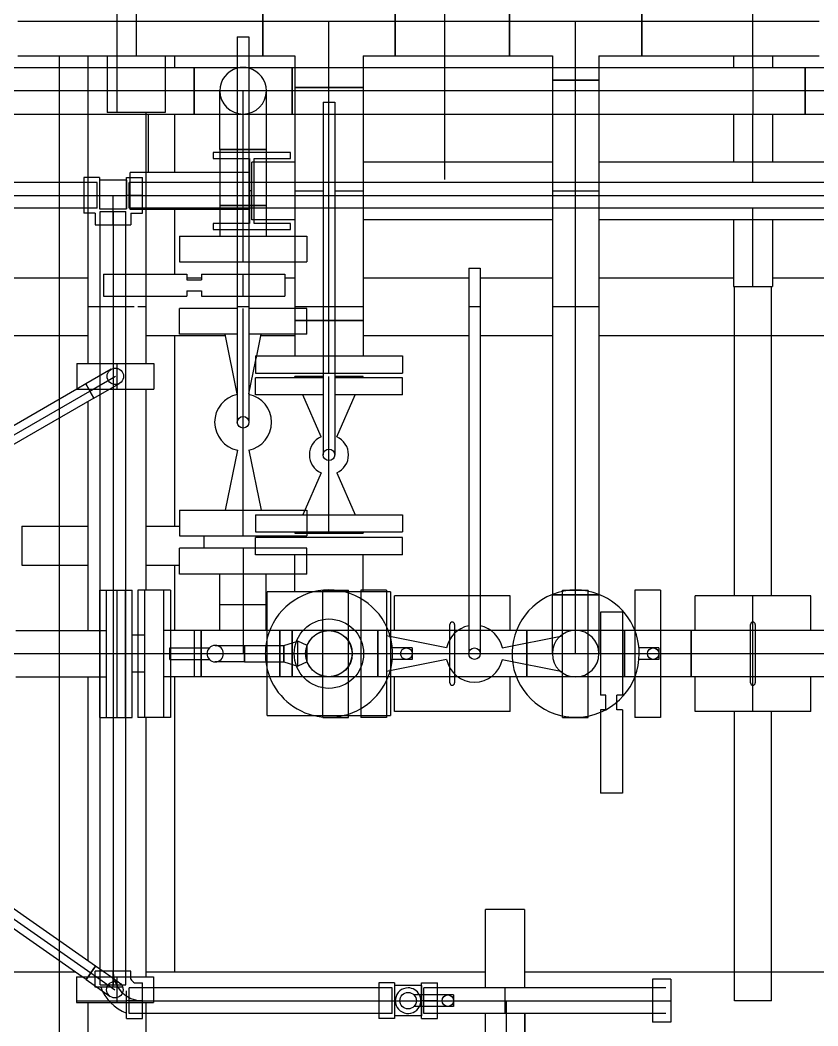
# Model space of a CAD drawing. Header units: inches. Extents: x 295136 to 296247, y 2627183 to 2627409.
# Drawn here: x 295241.552 to 295242.587, y 2627285.749 to 2627287.054 of the extents above; entities that cross this region are included whole.
import ezdxf

# ---------------------------------------------------------------- set-up
doc = ezdxf.new("R2010")
doc.units = ezdxf.units.IN
doc.header["$MEASUREMENT"] = 0
for name, color, linetype in [('EQUIPMENT LAYOUT-EMBED 1_DWG$0$Default', 7, 'Continuous'), ('EQUIPMENT LAYOUT-EMBED 1_DWG$0$DwgTemplate', 7, 'Continuous'), ('Layout', 6, 'Continuous')]:
    doc.layers.add(name, color=color, linetype=linetype)

# ---------------------------------------------------------------- blocks, each defined once
blk = doc.blocks.new('A$C55974CAD')
at = {"layer": 'EQUIPMENT LAYOUT-EMBED 1_DWG$0$Default', "color": 7, "lineweight": 25}
for p, q in [((55.4698, 6.7559), (55.4698, 6.6383)), ((55.5302, 6.7559), (55.5302, 6.6383)), ((55.4174, 6.6473), (55.5825, 6.6473)), ((55.4174, 6.6473), (55.4174, 6.6383)), ((55.5825, 6.6473), (55.5825, 6.6383)), ((55.4174, 6.6383), (55.5, 6.6383)), ((55.4174, 6.6383), (55.4174, 6.605)), ((55.5, 6.6383), (55.5825, 6.6383)), ((55.5825, 6.6383), (55.5825, 6.605)), ((55.4174, 6.614), (55.5825, 6.614)), ((55.4174, 6.605), (55.5, 6.605)), ((55.5, 6.605), (55.5825, 6.605))]:
    blk.add_line(p, q, dxfattribs=at)
at = {"layer": 'EQUIPMENT LAYOUT-EMBED 1_DWG$0$DwgTemplate', "color": 1, "lineweight": 25}
for p, q in [((55.5, 7.1134), (55.5, 6.43)), ((55.9125, 6.9764), (55.9125, 6.6625)), ((55.9875, 6.9562), (55.9875, 6.6625)), ((55.0875, 6.8211), (55.0875, 6.6795)), ((55.0475, 6.6625), (54.9024, 6.6625)), ((55.4698, 6.6625), (55.1016, 6.6625)), ((55.8269, 6.6625), (55.5302, 6.6625)), ((56.2755, 6.6625), (55.8763, 6.6625)), ((56.2016, 6.5625), (56.2016, 6.6375)), ((56.2755, 6.6375), (56.2016, 6.6375)), ((55.476, 6.589), (55.476, 6.605)), ((55.524, 6.589), (55.524, 6.605)), ((56.076, 6.608), (56.124, 6.608)), ((56.076, 6.453), (56.076, 6.608)), ((56.124, 6.453), (56.124, 6.608)), ((55.0475, 6.5875), (54.8149, 6.5875)), ((55.4174, 6.5875), (55.0808, 6.5875)), ((55.0875, 6.5875), (55.0875, 6.1471)), ((55.843, 6.5875), (55.5825, 6.5875)), ((56.2016, 6.5875), (55.8763, 6.5875)), ((55.9125, 6.5875), (55.9125, 6.4843)), ((56.2755, 6.5625), (56.2016, 6.5625)), ((55.0875, 6.55), (55.4698, 6.55)), ((55.5302, 6.55), (55.6146, 6.55)), ((55.6654, 6.55), (55.9125, 6.55)), ((55.992, 6.55), (56.076, 6.55)), ((56.124, 6.55), (56.1998, 6.55)), ((56.2602, 6.55), (56.2755, 6.55)), ((55.9875, 6.5343), (55.9875, 6.5153)), ((56.058, 6.5), (56.05, 6.5)), ((56.05, 6.5), (56.05, 6.4)), ((56.058, 6.453), (56.058, 6.5)), ((56.142, 6.5), (56.142, 6.453)), ((56.15, 6.5), (56.142, 6.5)), ((56.15, 6.4), (56.15, 6.5)), ((56.142, 6.453), (56.058, 6.453)), ((56.058, 6.4), (56.058, 6.447)), ((56.058, 6.447), (56.142, 6.447)), ((56.0625, 6.45), (56.1375, 6.45)), ((56.0625, 6.3944), (56.0625, 6.45)), ((56.1375, 6.3944), (56.1375, 6.45)), ((56.142, 6.447), (56.142, 6.4)), ((55.9125, 6.4383), (55.9125, 6.3944)), ((55.5, 6.43), (55.5, 6.27)), ((55.9875, 6.4073), (55.9875, 6.3944)), ((56.05, 6.4), (56.058, 6.4)), ((56.142, 6.4), (56.15, 6.4)), ((55.9125, 6.3055), (55.9125, 6.1687)), ((55.9875, 6.3055), (55.9875, 6.1687)), ((56.0625, 6.0601), (56.0625, 6.3055)), ((56.1375, 6.0601), (56.1375, 6.3055)), ((55.5, 6.27), (55.5, 6.257)), ((55.5, 6.257), (55.5, 6.242)), ((55.5, 6.242), (55.5, 6.155)), ((56.1375, 6.2), (56.115, 6.2)), ((56.2755, 6.2), (56.1375, 6.2)), ((56.3644, 6.2), (56.2755, 6.2)), ((55.9125, 6.1537), (55.9125, 6.0601)), ((55.9875, 6.1537), (55.9875, 6.0601)), ((55.0333, 6.096), (54.915, 6.096)), ((55.0875, 6.0963), (55.0875, 5.6428)), ((55.9125, 5.9998), (55.9125, 5.6444)), ((55.9875, 5.9998), (55.9875, 5.8254)), ((56.0625, 5.6444), (56.0625, 5.9998)), ((56.1375, 5.6444), (56.1375, 5.9998)), ((55.05, 5.824), (55.425, 5.824)), ((55.05, 5.776), (55.05, 5.824)), ((55.575, 5.824), (55.976, 5.824)), ((55.05, 5.776), (55.425, 5.776)), ((55.575, 5.776), (55.976, 5.776)), ((55.9875, 5.7746), (55.9875, 5.6444))]:
    blk.add_line(p, q, dxfattribs=at)
at = {"layer": 'EQUIPMENT LAYOUT-EMBED 1_DWG$0$DwgTemplate', "color": 7, "lineweight": 25}
for p, q in [((56.0776, 6.6681), (56.0776, 6.9042)), ((56.0943, 6.8945), (56.0943, 6.6681)), ((56.111, 6.6681), (56.111, 6.8849)), ((56.1998, 6.8373), (56.1998, 6.6625)), ((55.0808, 6.67), (55.1787, 6.8097)), ((55.0948, 6.6527), (55.1961, 6.7974)), ((56.23, 6.6625), (56.23, 6.7996)), ((56.2602, 6.7996), (56.2602, 6.6625)), ((55.1742, 6.7847), (55.086, 6.6588)), ((55.8431, 6.677), (55.7817, 6.7833)), ((55.8314, 6.6547), (55.7633, 6.7727)), ((55.784, 6.7581), (55.8406, 6.66)), ((56.2755, 6.7535), (56.2755, 6.4358)), ((56.32, 6.4358), (56.32, 6.7535)), ((55.0773, 6.6649), (55.0808, 6.67)), ((55.8499, 6.6653), (55.843, 6.6614)), ((55.843, 6.6614), (55.8499, 6.6653)), ((55.8499, 6.6653), (55.8431, 6.677)), ((55.8689, 6.6323), (55.8499, 6.6653)), ((56.1173, 6.6681), (56.0713, 6.6681)), ((56.0713, 6.6625), (56.0713, 6.6681)), ((56.0776, 6.6506), (56.0776, 6.6681)), ((56.0943, 6.6681), (56.0943, 6.6474)), ((56.0943, 6.6681), (56.0943, 6.6506)), ((56.111, 6.6506), (56.111, 6.6681)), ((56.1173, 6.6625), (56.1173, 6.6681)), ((55.0773, 6.6649), (55.0554, 6.6337)), ((55.0675, 6.6171), (55.0675, 6.653)), ((55.0675, 6.653), (55.0881, 6.653)), ((55.0808, 6.6624), (55.0773, 6.6649)), ((55.0773, 6.6649), (55.0808, 6.6624)), ((55.086, 6.6588), (55.0808, 6.6624)), ((55.0808, 6.6624), (55.086, 6.6588)), ((55.086, 6.6588), (55.0808, 6.6514)), ((55.0808, 6.6328), (55.0948, 6.6527)), ((55.086, 6.6588), (55.086, 6.6588)), ((55.086, 6.6588), (55.086, 6.6588)), ((55.0948, 6.6527), (55.086, 6.6588)), ((55.086, 6.6588), (55.0948, 6.6527)), ((55.0881, 6.607), (55.0881, 6.653)), ((55.8406, 6.66), (55.8314, 6.6547)), ((55.8314, 6.6547), (55.8406, 6.66)), ((55.8314, 6.6547), (55.843, 6.6345)), ((55.843, 6.6614), (55.8406, 6.66)), ((55.8406, 6.66), (55.843, 6.6614)), ((55.8406, 6.66), (55.8406, 6.66)), ((55.8406, 6.66), (55.8406, 6.66)), ((55.8406, 6.66), (55.843, 6.6558)), ((55.843, 6.6558), (55.8597, 6.627)), ((56.0562, 6.653), (56.0562, 6.63)), ((56.0713, 6.653), (56.0562, 6.653)), ((56.0713, 6.653), (56.0713, 6.6625)), ((56.1173, 6.6474), (56.1173, 6.6625)), ((56.1998, 6.6625), (56.1998, 6.5875)), ((56.23, 6.5625), (56.23, 6.6625)), ((56.2602, 6.6625), (56.2602, 6.5625)), ((55.0808, 6.6514), (55.0642, 6.6276)), ((55.0706, 6.6467), (55.0706, 6.6133)), ((55.0706, 6.6467), (56.0736, 6.6467)), ((55.4174, 6.6473), (55.4698, 6.6473)), ((55.4174, 6.6473), (55.4174, 6.6383)), ((55.4698, 6.6473), (55.5302, 6.6473)), ((55.5302, 6.6473), (55.5825, 6.6473)), ((55.5825, 6.6473), (55.5825, 6.6383)), ((55.9635, 6.6423), (55.9635, 6.5875)), ((55.992, 6.6423), (55.9635, 6.6423)), ((55.992, 6.6423), (55.992, 6.5875)), ((56.0736, 6.6467), (56.0736, 6.6133)), ((56.0768, 6.6474), (56.0768, 6.63)), ((56.1173, 6.6474), (56.0768, 6.6474)), ((56.0776, 6.6506), (56.111, 6.6506)), ((56.0943, 6.6474), (56.0943, 6.6125)), ((56.1141, 6.6125), (56.1141, 6.6474)), ((55.0675, 6.63), (55.0881, 6.63)), ((55.0675, 6.63), (55.0675, 6.63)), ((56.0736, 6.63), (55.0706, 6.63)), ((55.0729, 6.6215), (55.0808, 6.6328)), ((55.843, 6.6345), (55.8504, 6.6217)), ((56.0562, 6.63), (56.0768, 6.63)), ((56.0562, 6.63), (56.0562, 6.607)), ((56.0768, 6.63), (56.0943, 6.63)), ((56.0768, 6.63), (56.0768, 6.6125)), ((55.0706, 6.6133), (56.0736, 6.6133)), ((55.4174, 6.614), (55.5825, 6.614)), ((55.027, 6.6125), (55.0629, 6.6125)), ((55.027, 6.6125), (55.027, 6.5919)), ((55.0333, 6.6093), (55.05, 6.6093)), ((55.0333, 6.5875), (55.0333, 6.6093)), ((55.05, 6.6125), (55.05, 6.6125)), ((55.05, 6.5919), (55.05, 6.6125)), ((55.05, 6.6093), (55.05, 6.5776)), ((55.05, 6.6093), (55.0667, 6.6093)), ((55.0667, 6.5776), (55.0667, 6.6093)), ((55.073, 6.6022), (55.073, 6.5919)), ((55.0778, 6.607), (55.0881, 6.607)), ((56.0713, 6.607), (56.0562, 6.607)), ((56.0713, 6.607), (56.0713, 6.5919)), ((56.0768, 6.6125), (56.1173, 6.6125)), ((56.1141, 6.6125), (56.0768, 6.6125)), ((56.0776, 6.6093), (56.111, 6.6093)), ((56.0776, 5.1625), (56.0776, 6.6093)), ((56.0943, 6.5919), (56.0943, 6.6125)), ((56.0943, 6.6125), (56.0943, 6.6125)), ((56.0943, 6.6125), (56.0943, 6.6125)), ((56.0943, 6.6093), (56.0943, 5.1625)), ((56.111, 5.1625), (56.111, 6.6093)), ((56.1173, 6.6125), (56.1173, 6.5919)), ((55.027, 6.5919), (55.073, 6.5919)), ((55.0333, 6.2854), (55.0333, 6.5875)), ((55.5, 6.598), (55.4174, 6.598)), ((55.4174, 6.589), (55.4174, 6.598)), ((55.5, 6.589), (55.4174, 6.589)), ((55.4174, 6.5556), (55.4174, 6.589)), ((55.5825, 6.598), (55.5, 6.598)), ((55.5825, 6.589), (55.5, 6.589)), ((55.5825, 6.589), (55.5825, 6.598)), ((55.5825, 6.5556), (55.5825, 6.589)), ((55.9635, 6.5875), (55.9635, 6.5343)), ((55.992, 6.5875), (55.992, 6.5343)), ((56.0713, 6.5919), (56.1173, 6.5919)), ((56.1998, 6.5875), (56.1998, 6.5248)), ((55.05, 6.5776), (55.05, 6.2854)), ((55.0667, 6.2854), (55.0667, 6.5776)), ((55.5, 6.5646), (55.4174, 6.5646)), ((55.4698, 6.5556), (55.4698, 6.5646)), ((55.5825, 6.5646), (55.5, 6.5646)), ((55.5302, 6.5556), (55.5302, 6.5646)), ((56.23, 6.5248), (56.23, 6.5625)), ((56.2602, 6.5625), (56.2602, 6.5248)), ((55.4925, 6.5556), (55.4174, 6.5556)), ((55.4698, 6.5158), (55.4698, 6.5556)), ((55.4925, 6.5565), (55.5075, 6.5565)), ((55.4925, 6.5565), (55.4925, 6.5051)), ((55.5, 6.5556), (55.4925, 6.5556)), ((55.5075, 6.5556), (55.5, 6.5556)), ((55.5075, 6.5565), (55.5075, 6.5051)), ((55.5825, 6.5556), (55.5075, 6.5556)), ((55.5302, 6.5158), (55.5302, 6.5556)), ((55.6033, 6.4613), (55.6033, 6.5439)), ((55.6033, 6.5439), (55.6366, 6.5439)), ((55.6366, 6.4613), (55.6366, 6.5439)), ((55.6526, 6.5439), (55.6526, 6.4613)), ((55.686, 6.5439), (55.6526, 6.5439)), ((55.686, 6.5439), (55.686, 6.4613)), ((55.9142, 6.4688), (55.9142, 6.5439)), ((55.9142, 6.5439), (55.9475, 6.5439)), ((55.9475, 6.4688), (55.9475, 6.5439)), ((56.008, 6.5439), (56.008, 6.4688)), ((56.0413, 6.5439), (56.008, 6.5439)), ((56.0413, 6.5439), (56.0413, 6.4688)), ((55.5, 6.5248), (55.4698, 6.5248)), ((55.5302, 6.5248), (55.4698, 6.5248)), ((55.5302, 6.5248), (55.5, 6.5248)), ((55.9707, 6.5343), (55.9635, 6.5343)), ((55.9707, 6.5343), (55.9707, 6.5153)), ((55.9849, 6.5343), (55.9849, 6.5153)), ((55.992, 6.5343), (55.9849, 6.5343)), ((56.2602, 6.5248), (56.1998, 6.5248)), ((56.1998, 6.5248), (56.23, 6.5248)), ((56.1998, 6.5248), (56.1998, 6.4915)), ((56.23, 6.5248), (56.23, 6.5248)), ((56.23, 6.5248), (56.23, 6.5248)), ((56.23, 6.4915), (56.23, 6.5248)), ((56.23, 6.5248), (56.2602, 6.5248)), ((56.2602, 6.5248), (56.2602, 6.4688)), ((55.4925, 6.5158), (55.4698, 6.5158)), ((55.4698, 6.5158), (55.4925, 6.5158)), ((55.4698, 6.43), (55.4698, 6.5158)), ((55.5, 6.5158), (55.4925, 6.5158)), ((55.4925, 6.5158), (55.5075, 6.5158)), ((55.5075, 6.5158), (55.5, 6.5158)), ((55.5302, 6.5158), (55.5075, 6.5158)), ((55.5075, 6.5158), (55.5302, 6.5158)), ((55.5302, 6.43), (55.5302, 6.5158)), ((55.9635, 6.5153), (55.9635, 6.4688)), ((55.9707, 6.5153), (55.9635, 6.5153)), ((55.992, 6.5153), (55.9849, 6.5153)), ((55.992, 6.5153), (55.992, 6.4688)), ((55.4893, 6.4594), (55.4893, 6.4975)), ((55.5107, 6.4975), (55.5107, 6.4594)), ((55.5302, 6.4915), (55.5635, 6.4915)), ((55.5635, 6.4312), (55.5635, 6.4915)), ((55.5635, 6.4613), (55.5635, 6.4915)), ((55.5635, 6.4915), (55.6033, 6.4915)), ((55.764, 6.4687), (55.686, 6.4847)), ((55.8368, 6.4688), (55.9142, 6.4847)), ((56.05, 6.4915), (56.0413, 6.4915)), ((56.058, 6.4915), (56.05, 6.4915)), ((56.076, 6.4915), (56.058, 6.4915)), ((56.0811, 6.4915), (56.076, 6.4915)), ((56.0811, 6.4915), (56.0811, 6.4613)), ((56.0811, 6.4312), (56.0811, 6.4915)), ((56.124, 6.4915), (56.0811, 6.4915)), ((56.142, 6.4915), (56.124, 6.4915)), ((56.15, 6.4915), (56.142, 6.4915)), ((56.1538, 6.4915), (56.15, 6.4915)), ((56.1538, 6.4915), (56.1538, 6.4688)), ((56.1538, 6.4915), (56.23, 6.4915)), ((56.1538, 6.4688), (56.1538, 6.4915)), ((56.1998, 6.4915), (56.1998, 6.4312)), ((56.23, 6.4312), (56.23, 6.4915)), ((55.4893, 6.4594), (55.5107, 6.4594)), ((55.5107, 6.4594), (55.4893, 6.4594)), ((55.4893, 6.4594), (55.4893, 6.43)), ((55.5302, 6.4613), (55.5, 6.4613)), ((55.5107, 6.4594), (55.5107, 6.43)), ((55.5635, 6.4613), (55.5302, 6.4613)), ((55.5635, 6.4613), (55.5635, 6.4613)), ((55.6366, 6.4613), (55.5635, 6.4613)), ((55.5635, 6.4312), (55.5635, 6.4613)), ((55.6033, 6.3944), (55.6033, 6.4613)), ((55.6366, 6.4452), (55.6366, 6.4613)), ((55.6526, 6.4613), (55.9475, 6.4613)), ((55.6526, 6.4613), (55.6526, 6.3788)), ((55.686, 6.4613), (55.686, 6.3815)), ((56.05, 6.4688), (55.8001, 6.4688)), ((55.9635, 6.4688), (55.9635, 6.4538)), ((55.9635, 6.4613), (55.992, 6.4613)), ((55.992, 6.4688), (55.992, 6.4538)), ((56.008, 6.4688), (56.008, 6.4613)), ((56.008, 6.4613), (56.0811, 6.4613)), ((56.008, 6.4613), (56.008, 6.4538)), ((56.0413, 6.4688), (56.0413, 6.4613)), ((56.0413, 6.4613), (56.0413, 6.4538)), ((56.058, 6.4688), (56.05, 6.4688)), ((56.076, 6.4688), (56.058, 6.4688)), ((56.124, 6.4688), (56.076, 6.4688)), ((56.0811, 6.4613), (56.0811, 6.4312)), ((56.0811, 6.4613), (56.1538, 6.4613)), ((56.142, 6.4688), (56.124, 6.4688)), ((56.15, 6.4688), (56.142, 6.4688)), ((56.2755, 6.4688), (56.15, 6.4688)), ((56.1538, 6.4688), (56.1538, 6.4538)), ((56.1538, 6.4538), (56.1538, 6.4688)), ((56.1538, 6.4613), (56.1538, 6.4613)), ((56.1538, 6.4613), (56.1538, 6.4613)), ((56.1538, 6.4613), (56.23, 6.4613)), ((56.2602, 6.4688), (56.2602, 6.4538)), ((56.3001, 6.4688), (56.2755, 6.4688)), ((56.3001, 6.4688), (56.3001, 6.4613)), ((56.3001, 6.4613), (56.3001, 6.4538)), ((55.6366, 6.3788), (55.6366, 6.4452)), ((55.658, 6.4452), (55.658, 6.35)), ((55.6802, 6.4452), (55.658, 6.4452)), ((55.6802, 6.4452), (55.6802, 6.35)), ((55.764, 6.4539), (55.686, 6.438)), ((56.05, 6.4538), (55.8001, 6.4538)), ((55.8356, 6.3575), (55.8356, 6.4452)), ((55.8356, 6.4452), (55.8579, 6.4452)), ((55.8368, 6.4538), (55.8788, 6.4452)), ((55.8579, 6.3575), (55.8579, 6.4452)), ((55.8638, 6.4452), (55.8638, 6.3575)), ((55.8861, 6.4452), (55.8638, 6.4452)), ((55.8788, 6.4452), (55.8861, 6.4437)), ((55.8861, 6.4452), (55.8861, 6.3575)), ((55.8861, 6.4437), (55.9142, 6.438)), ((55.9142, 6.3944), (55.9142, 6.4538)), ((55.9475, 6.3944), (55.9475, 6.4538)), ((55.9635, 6.4538), (55.9635, 6.4073)), ((55.992, 6.4538), (55.992, 6.4073)), ((56.008, 6.4538), (56.008, 6.3944)), ((56.0413, 6.4538), (56.0413, 6.3944)), ((56.058, 6.4538), (56.05, 6.4538)), ((56.076, 6.4538), (56.058, 6.4538)), ((56.124, 6.4538), (56.076, 6.4538)), ((56.142, 6.4538), (56.124, 6.4538)), ((56.15, 6.4538), (56.142, 6.4538)), ((56.2755, 6.4538), (56.15, 6.4538)), ((56.1538, 6.4538), (56.1538, 6.4312)), ((56.1538, 6.4312), (56.1538, 6.4538)), ((56.2602, 6.4538), (56.2602, 6.3978)), ((56.3001, 6.4538), (56.2755, 6.4538)), ((55.5302, 6.4312), (55.5635, 6.4312)), ((55.5635, 6.4312), (55.6033, 6.4312)), ((56.05, 6.4312), (56.0413, 6.4312)), ((56.058, 6.4312), (56.05, 6.4312)), ((56.0625, 6.4312), (56.058, 6.4312)), ((56.0811, 6.4312), (56.0625, 6.4312)), ((56.1375, 6.4312), (56.0811, 6.4312)), ((56.142, 6.4312), (56.1375, 6.4312)), ((56.15, 6.4312), (56.142, 6.4312)), ((56.1538, 6.4312), (56.15, 6.4312)), ((56.23, 6.4312), (56.1538, 6.4312)), ((56.1998, 6.4312), (56.1998, 6.3978)), ((56.23, 6.3978), (56.23, 6.4312)), ((56.2755, 6.4358), (56.3644, 6.4358)), ((56.2755, 6.4358), (56.2755, 6.3944)), ((56.3644, 6.4358), (56.2755, 6.4358)), ((56.32, 6.4358), (56.32, 6.4358)), ((56.32, 6.4358), (56.32, 6.4358)), ((56.32, 6.2641), (56.32, 6.4358)), ((55.4698, 6.4135), (55.4698, 6.43)), ((55.4893, 6.43), (55.4893, 6.4086)), ((55.5107, 6.43), (55.5107, 6.4086)), ((55.5302, 6.4135), (55.5302, 6.43)), ((55.4698, 6.4135), (55.5302, 6.4135)), ((55.5, 6.4135), (55.4698, 6.4135)), ((55.4698, 6.2865), (55.4698, 6.4135)), ((55.4698, 6.4135), (55.4698, 6.4135)), ((55.4893, 6.4086), (55.484, 6.3903)), ((55.5107, 6.4086), (55.4893, 6.4086)), ((55.4893, 6.4086), (55.5, 6.4086)), ((55.5302, 6.4135), (55.5, 6.4135)), ((55.5, 6.4086), (55.5107, 6.4086)), ((55.5107, 6.4086), (55.516, 6.3903)), ((55.5302, 6.2865), (55.5302, 6.4135)), ((55.5302, 6.4135), (55.5302, 6.4135)), ((55.992, 6.4073), (55.9635, 6.4073)), ((55.4698, 6.3978), (55.5, 6.3978)), ((55.5302, 6.3978), (55.4698, 6.3978)), ((55.5, 6.3978), (55.5302, 6.3978)), ((55.6033, 6.3788), (55.6033, 6.3944)), ((55.6564, 6.3944), (55.6564, 6.3055)), ((55.658, 6.3938), (55.6564, 6.3944)), ((55.8579, 6.3938), (55.8594, 6.3944)), ((55.8594, 6.3575), (55.8594, 6.3944)), ((55.9322, 6.3944), (55.8861, 6.3944)), ((55.9142, 6.3788), (55.9142, 6.3944)), ((55.9322, 6.3944), (55.9322, 6.3575)), ((55.9322, 6.3575), (55.9322, 6.3944)), ((56.2341, 6.3944), (55.9322, 6.3944)), ((55.9475, 6.3788), (55.9475, 6.3944)), ((56.008, 6.3944), (56.008, 6.3788)), ((56.0413, 6.3944), (56.0413, 6.3788)), ((56.2602, 6.3978), (56.1998, 6.3978)), ((56.1998, 6.3978), (56.1998, 6.3944)), ((56.1998, 6.3978), (56.23, 6.3978)), ((56.1998, 6.3944), (56.1998, 6.3055)), ((56.23, 6.3944), (56.23, 6.3978)), ((56.23, 6.3978), (56.23, 6.3978)), ((56.23, 6.3978), (56.2602, 6.3978)), ((56.23, 6.3055), (56.23, 6.3944)), ((56.2341, 6.3055), (56.2341, 6.3944)), ((56.2342, 6.3944), (56.2342, 6.3055)), ((56.2755, 6.3944), (56.2342, 6.3944)), ((56.2602, 6.3978), (56.2602, 6.3944)), ((56.2602, 6.3944), (56.2602, 6.3055)), ((55.484, 6.3903), (55.5, 6.3903)), ((55.4893, 6.3782), (55.484, 6.3903)), ((55.4893, 6.3782), (55.5, 6.3782)), ((55.5, 6.3903), (55.516, 6.3903)), ((55.5, 6.3782), (55.5107, 6.3782)), ((55.5107, 6.3782), (55.516, 6.3903)), ((55.6033, 6.3788), (55.6366, 6.3788)), ((55.6564, 6.3788), (55.6526, 6.3788)), ((55.686, 6.3788), (55.6564, 6.3788)), ((55.7347, 6.3602), (55.6802, 6.384)), ((55.686, 6.3815), (55.686, 6.3788)), ((55.7812, 6.3602), (55.8356, 6.384)), ((55.9142, 6.3788), (55.9475, 6.3788)), ((56.0413, 6.3788), (56.008, 6.3788)), ((55.4174, 6.358), (55.4178, 6.358)), ((55.4174, 6.358), (55.4174, 6.3247)), ((55.4178, 6.358), (55.5, 6.358)), ((55.5, 6.358), (55.5825, 6.358)), ((55.5825, 6.358), (55.5825, 6.3247)), ((56.2151, 6.3575), (55.7579, 6.3575)), ((55.8638, 6.3575), (55.8638, 6.35)), ((55.8861, 6.3575), (55.8861, 6.35)), ((55.9322, 6.3575), (55.9322, 6.35)), ((55.9322, 6.3425), (55.9322, 6.3575)), ((56.2151, 6.3575), (56.2151, 6.35)), ((55.6564, 6.35), (55.8594, 6.35)), ((55.658, 6.35), (55.658, 6.2547)), ((55.6802, 6.35), (55.6802, 6.2547)), ((55.7347, 6.3398), (55.6802, 6.3159)), ((56.2151, 6.3425), (55.7579, 6.3425)), ((55.7812, 6.3398), (55.8356, 6.3159)), ((55.8356, 6.2547), (55.8356, 6.3425)), ((55.8579, 6.2547), (55.8579, 6.3425)), ((55.8594, 6.3055), (55.8594, 6.3425)), ((55.8638, 6.35), (55.9322, 6.35)), ((55.8638, 6.35), (55.8638, 6.3425)), ((55.8638, 6.3425), (55.8638, 6.2547)), ((55.8861, 6.35), (55.8861, 6.3425)), ((55.8861, 6.3425), (55.8861, 6.2547)), ((55.9322, 6.35), (55.9322, 6.3425)), ((55.9322, 6.35), (56.2151, 6.35)), ((55.9322, 6.3425), (55.9322, 6.3055)), ((55.9322, 6.3055), (55.9322, 6.3425)), ((56.2151, 6.35), (56.2151, 6.3425)), ((56.2151, 6.35), (56.2341, 6.35)), ((56.2341, 6.35), (56.2342, 6.35)), ((56.2342, 6.35), (56.32, 6.35)), ((55.4174, 6.3247), (55.42, 6.3247)), ((55.42, 6.3247), (55.5, 6.3247)), ((55.5, 6.3247), (55.5825, 6.3247)), ((55.42, 6.3087), (55.4174, 6.3087)), ((55.4174, 6.2753), (55.4174, 6.3087)), ((55.5, 6.3087), (55.42, 6.3087)), ((55.5825, 6.3087), (55.5, 6.3087)), ((55.5825, 6.3055), (55.5825, 6.3087)), ((55.5825, 6.2753), (55.5825, 6.3055)), ((55.658, 6.3062), (55.6564, 6.3055)), ((55.8579, 6.3062), (55.8594, 6.3055)), ((55.9322, 6.3055), (55.8861, 6.3055)), ((56.2341, 6.3055), (55.9322, 6.3055)), ((56.1998, 6.3055), (56.1998, 6.0601)), ((56.23, 6.0601), (56.23, 6.3055)), ((56.2755, 6.3055), (56.2342, 6.3055)), ((56.2602, 6.3055), (56.2602, 6.0601)), ((56.2755, 6.3055), (56.2755, 6.2641)), ((55.05, 6.2854), (55.027, 6.2854)), ((55.027, 6.2648), (55.027, 6.2854)), ((55.0333, 6.268), (55.0333, 6.2854)), ((55.05, 6.2854), (55.05, 6.268)), ((55.073, 6.2854), (55.05, 6.2854)), ((55.05, 6.2854), (55.05, 6.268)), ((55.0667, 6.268), (55.0667, 6.2854)), ((55.073, 6.2648), (55.073, 6.2854)), ((55.42, 6.2753), (55.4174, 6.2753)), ((55.5, 6.2753), (55.42, 6.2753)), ((55.4698, 6.2865), (55.5302, 6.2865)), ((55.4698, 6.27), (55.4698, 6.2865)), ((55.5, 6.2865), (55.4698, 6.2865)), ((55.4926, 6.1973), (55.4767, 6.2753)), ((55.5302, 6.2865), (55.5, 6.2865)), ((55.58, 6.2753), (55.5, 6.2753)), ((55.5074, 6.1973), (55.5233, 6.2753)), ((55.5302, 6.27), (55.5302, 6.2865)), ((55.5825, 6.2753), (55.58, 6.2753)), ((55.05, 6.2648), (55.027, 6.2648)), ((55.0302, 6.2299), (55.0302, 6.2648)), ((55.0333, 6.268), (55.05, 6.268)), ((55.05, 6.268), (55.05, 6.2648)), ((55.05, 6.268), (55.0667, 6.268)), ((55.05, 6.2648), (55.05, 6.258)), ((55.073, 6.2648), (55.05, 6.2648)), ((55.0698, 6.2299), (55.0698, 6.2648)), ((55.4698, 6.193), (55.4698, 6.27)), ((55.4925, 6.242), (55.4925, 6.2678)), ((55.5075, 6.242), (55.5075, 6.2678)), ((55.5302, 6.193), (55.5302, 6.27)), ((56.2755, 6.2641), (56.3644, 6.2641)), ((56.3644, 6.2641), (56.2755, 6.2641)), ((56.2755, 6.2641), (56.2755, 6.1158)), ((56.32, 6.2641), (56.32, 6.2641)), ((56.32, 6.1158), (56.32, 6.2641)), ((55.05, 6.258), (55.05, 6.2299)), ((55.6802, 6.2547), (55.658, 6.2547)), ((55.8356, 6.2547), (55.8579, 6.2547)), ((55.8861, 6.2547), (55.8638, 6.2547)), ((55.0425, 6.1883), (55.0425, 6.2398)), ((55.0575, 6.1883), (55.0575, 6.2398)), ((55.5, 6.242), (55.4925, 6.242)), ((55.5075, 6.242), (55.5, 6.242)), ((55.027, 6.2299), (55.0425, 6.2299)), ((55.027, 6.2299), (55.027, 6.2092)), ((55.0425, 6.2299), (55.0302, 6.2299)), ((55.0333, 6.2267), (55.05, 6.2267)), ((55.0333, 6.2092), (55.0333, 6.2267)), ((55.05, 6.2299), (55.0425, 6.2299)), ((55.0425, 6.2299), (55.05, 6.2299)), ((55.05, 6.2299), (55.05, 6.2299)), ((55.05, 6.2092), (55.05, 6.2299)), ((55.0575, 6.2299), (55.05, 6.2299)), ((55.05, 6.2299), (55.0575, 6.2299)), ((55.05, 6.2267), (55.05, 6.1883)), ((55.05, 6.2267), (55.0667, 6.2267)), ((55.0698, 6.2299), (55.0575, 6.2299)), ((55.0575, 6.2299), (55.073, 6.2299)), ((55.0667, 6.2092), (55.0667, 6.2267)), ((55.073, 6.2299), (55.073, 6.2092)), ((55.027, 6.2092), (55.0425, 6.2092)), ((55.0333, 5.9305), (55.0333, 6.2092)), ((55.0425, 6.2092), (55.05, 6.2092)), ((55.05, 6.2092), (55.0575, 6.2092)), ((55.0575, 6.2092), (55.073, 6.2092)), ((55.0667, 5.9305), (55.0667, 6.2092)), ((55.05, 6.1883), (55.0425, 6.1883)), ((55.0575, 6.1883), (55.05, 6.1883)), ((55.05, 6.1883), (55.05, 5.9305)), ((55.4698, 6.187), (55.4698, 6.193)), ((55.4698, 6.1068), (55.4698, 6.187)), ((55.5302, 6.187), (55.5302, 6.193)), ((55.5302, 6.1068), (55.5302, 6.187)), ((55.575, 6.1687), (55.5, 6.1687)), ((56, 6.1687), (55.575, 6.1687)), ((56, 6.1687), (56, 6.1612)), ((56, 6.1612), (56, 6.1537)), ((55.5, 6.155), (55.5, 6.1125)), ((55.575, 6.1537), (55.5, 6.1537)), ((56, 6.1537), (55.575, 6.1537)), ((55.4926, 6.1251), (55.4767, 6.0471)), ((55.5074, 6.1251), (55.5233, 6.0471)), ((55.4698, 6.0935), (55.4698, 6.1068)), ((55.5, 6.1125), (55.5, 6.0935)), ((55.5302, 6.0935), (55.5302, 6.1068)), ((56.3644, 6.1158), (56.2755, 6.1158)), ((56.2755, 6.1158), (56.3644, 6.1158)), ((56.2755, 6.1158), (56.2755, 6.0601)), ((56.32, 6.1158), (56.32, 6.1158)), ((56.32, 6.1158), (56.32, 6.1158)), ((56.32, 5.9441), (56.32, 6.1158)), ((55.4698, 6.0935), (55.5302, 6.0935)), ((55.5, 6.0935), (55.4698, 6.0935)), ((55.4698, 5.9665), (55.4698, 6.0935)), ((55.5, 6.0935), (55.5, 5.9665)), ((55.5, 6.0935), (55.5, 6.0935)), ((55.5302, 6.0935), (55.5, 6.0935)), ((55.5302, 5.9665), (55.5302, 6.0935)), ((55.5, 6.0601), (55.5762, 6.0601)), ((55.5762, 6.0601), (55.5762, 5.9998)), ((55.5762, 5.9998), (55.5762, 6.0601)), ((56.2438, 6.0601), (55.5762, 6.0601)), ((56.1998, 6.0601), (56.1998, 5.9998)), ((56.23, 5.9998), (56.23, 6.0601)), ((56.2438, 5.9998), (56.2438, 6.0601)), ((56.2438, 6.0601), (56.2438, 5.9998)), ((56.2755, 6.0601), (56.2438, 6.0601)), ((56.2602, 6.0601), (56.2602, 5.9998)), ((55.4174, 6.0471), (55.4192, 6.0471)), ((55.4174, 6.0471), (55.4174, 6.0138)), ((55.4192, 6.0471), (55.5, 6.0471)), ((55.5, 6.0471), (55.5825, 6.0471)), ((55.5825, 6.0471), (55.5825, 6.0138)), ((55.5, 6.03), (55.5762, 6.03)), ((55.5762, 6.03), (55.5762, 6.03)), ((55.5762, 6.03), (55.5762, 6.03)), ((55.5762, 6.03), (56.2438, 6.03)), ((56.2438, 6.03), (56.2438, 6.03)), ((56.2438, 6.03), (56.32, 6.03)), ((55.4174, 6.0138), (55.4191, 6.0138)), ((55.4191, 6.0138), (55.5, 6.0138)), ((55.5, 6.0138), (55.5825, 6.0138)), ((55.424, 5.9978), (55.319, 5.9978)), ((55.319, 5.9693), (55.319, 5.9978)), ((55.427, 5.9978), (55.424, 5.9978)), ((55.427, 5.9915), (55.427, 5.9978)), ((55.427, 5.9907), (55.427, 5.9915)), ((55.427, 5.9907), (55.4274, 5.9907)), ((55.4274, 5.9907), (55.446, 5.9907)), ((55.554, 5.9978), (55.446, 5.9978)), ((55.446, 5.9907), (55.446, 5.9978)), ((55.5762, 5.9998), (55.5, 5.9998)), ((55.554, 5.9693), (55.554, 5.9978)), ((56.2438, 5.9998), (55.5762, 5.9998)), ((56.1998, 5.9998), (56.1998, 5.7323)), ((56.23, 5.7323), (56.23, 5.9998)), ((56.2755, 5.9998), (56.2438, 5.9998)), ((56.2602, 5.9998), (56.2602, 5.7323)), ((56.2755, 5.9998), (56.2755, 5.9441)), ((55.427, 5.9764), (55.4372, 5.9764)), ((55.427, 5.9693), (55.427, 5.9764)), ((55.4372, 5.9764), (55.446, 5.9764)), ((55.446, 5.9693), (55.446, 5.9764)), ((55.427, 5.9693), (55.319, 5.9693)), ((55.554, 5.9693), (55.446, 5.9693)), ((55.4698, 5.9665), (55.5302, 5.9665)), ((55.4698, 5.9531), (55.4698, 5.9665)), ((55.5, 5.9665), (55.4698, 5.9665)), ((55.5, 5.9665), (55.5, 5.922)), ((55.5, 5.9665), (55.5, 5.9665)), ((55.5, 5.9665), (55.5, 5.9665)), ((55.5302, 5.9665), (55.5, 5.9665)), ((55.5302, 5.9531), (55.5302, 5.9665)), ((55.4693, 5.9533), (55.4174, 5.9533)), ((55.4174, 5.92), (55.4174, 5.9533)), ((55.5307, 5.9533), (55.4693, 5.9533)), ((55.4698, 5.803), (55.4698, 5.9531)), ((55.4925, 5.922), (55.4925, 5.9478)), ((55.5075, 5.922), (55.5075, 5.9478)), ((55.5302, 5.803), (55.5302, 5.9531)), ((55.5825, 5.9533), (55.5307, 5.9533)), ((55.5825, 5.92), (55.5825, 5.9533)), ((56.2755, 5.9441), (56.3644, 5.9441)), ((56.3644, 5.9441), (56.2755, 5.9441)), ((56.2755, 5.9441), (56.2755, 5.7143)), ((56.32, 5.9441), (56.32, 5.9441)), ((56.32, 5.7143), (56.32, 5.9441)), ((55.05, 5.9305), (55.0222, 5.9305)), ((55.0222, 5.9067), (55.0222, 5.9305)), ((55.0333, 5.9131), (55.0333, 5.9305)), ((55.05, 5.9305), (55.05, 5.9131)), ((55.05, 5.9305), (55.05, 5.9131)), ((55.0778, 5.9305), (55.05, 5.9305)), ((55.0667, 5.9131), (55.0667, 5.9305)), ((55.0778, 5.9067), (55.0778, 5.9305)), ((55.5, 5.922), (55.4925, 5.922)), ((55.5, 5.922), (55.5, 5.803)), ((55.5075, 5.922), (55.5, 5.922)), ((55.05, 5.9131), (55.05, 5.9067)), ((55.4698, 5.92), (55.4174, 5.92)), ((55.5302, 5.92), (55.4698, 5.92)), ((55.5825, 5.92), (55.5302, 5.92)), ((55.05, 5.9067), (55.0222, 5.9067)), ((55.0778, 5.9067), (55.05, 5.9067)), ((55.4698, 5.8802), (55.5302, 5.8802)), ((55.5302, 5.8802), (55.4698, 5.8802)), ((55.4698, 5.797), (55.4698, 5.803)), ((55.4698, 5.68), (55.4698, 5.797)), ((55.5, 5.803), (55.5, 5.797)), ((55.5, 5.797), (55.5, 5.6825)), ((55.5302, 5.797), (55.5302, 5.803)), ((55.5302, 5.68), (55.5302, 5.797)), ((56.1998, 5.7323), (56.23, 5.7323)), ((56.1998, 5.7323), (56.1998, 5.6444)), ((56.2602, 5.7323), (56.1998, 5.7323)), ((56.23, 5.7323), (56.23, 5.7323)), ((56.23, 5.6855), (56.23, 5.7323)), ((56.23, 5.7323), (56.23, 5.7323)), ((56.23, 5.7323), (56.2602, 5.7323)), ((56.2602, 5.7323), (56.2602, 5.6705))]:
    blk.add_line(p, q, dxfattribs=at)
at = {"layer": 'EQUIPMENT LAYOUT-EMBED 1_DWG$0$DwgTemplate', "color": 5, "lineweight": 25}
for p, q in [((55.4698, 6.7559), (55.4698, 6.6383)), ((55.5302, 6.7559), (55.5302, 6.6383)), ((55.0475, 6.6776), (55.0475, 6.6276)), ((55.0808, 6.6776), (55.0475, 6.6776)), ((55.0808, 6.6776), (55.0808, 6.6276)), ((55.843, 6.677), (55.843, 6.627)), ((55.8763, 6.677), (55.843, 6.677)), ((55.8763, 6.677), (55.8763, 6.627)), ((55.0475, 6.6276), (55.0475, 6.5776)), ((55.0808, 6.6276), (55.0808, 6.5776)), ((55.4174, 6.6383), (55.5, 6.6383)), ((55.4174, 6.6383), (55.4174, 6.605)), ((55.5, 6.6383), (55.5825, 6.6383)), ((55.5825, 6.6383), (55.5825, 6.605)), ((55.843, 6.627), (55.843, 6.577)), ((55.8763, 6.627), (55.8763, 6.577)), ((55.4174, 6.605), (55.5, 6.605)), ((55.5, 6.605), (55.5825, 6.605)), ((55.0808, 6.5776), (55.0475, 6.5776)), ((55.8763, 6.577), (55.843, 6.577)), ((55.6282, 6.35), (55.6282, 6.4452)), ((55.6282, 6.4452), (55.6505, 6.4452)), ((55.6505, 6.35), (55.6505, 6.4452)), ((55.42, 6.43), (55.42, 6.27)), ((55.42, 6.43), (55.58, 6.43)), ((55.58, 6.27), (55.58, 6.43)), ((55.58, 6.3944), (55.6282, 6.3944)), ((55.6282, 6.2547), (55.6282, 6.35)), ((55.6505, 6.2547), (55.6505, 6.35)), ((55.58, 6.3055), (55.6282, 6.3055)), ((55.58, 6.27), (55.42, 6.27)), ((55.6282, 6.2547), (55.6505, 6.2547))]:
    blk.add_line(p, q, dxfattribs=at)
at = {"layer": 'EQUIPMENT LAYOUT-EMBED 1_DWG$0$DwgTemplate', "color": 3, "lineweight": 25}
for p, q in [((55.6654, 6.7483), (55.6146, 6.7483)), ((55.6146, 6.7483), (55.6146, 6.6625)), ((55.6654, 6.7483), (55.6654, 6.6625)), ((56.3644, 6.6), (56.2755, 6.6)), ((55.6146, 6.5875), (55.6146, 6.5439)), ((55.6654, 6.5875), (55.6654, 6.5439)), ((56.1998, 6.5846), (56.124, 6.5846)), ((55.6366, 6.5117), (55.6526, 6.5117)), ((56.1, 6.3944), (56.1, 6.3575)), ((56.1, 6.3425), (56.1, 6.3055)), ((55.425, 6.115), (55.425, 6.265)), ((55.425, 6.265), (55.4698, 6.265)), ((55.5302, 6.265), (55.575, 6.265)), ((55.575, 6.115), (55.575, 6.265)), ((55.462, 6.193), (55.538, 6.193)), ((55.538, 6.187), (55.462, 6.187)), ((54.9317, 6.1471), (55.0333, 6.1471)), ((55.0667, 6.1471), (55.1683, 6.1471)), ((55.1683, 6.0963), (55.1683, 6.1471)), ((55.0667, 6.1217), (55.0333, 6.1217)), ((55.425, 6.115), (55.4698, 6.115)), ((55.5302, 6.115), (55.575, 6.115)), ((55.0333, 6.0963), (54.9317, 6.0963)), ((55.1683, 6.0963), (55.0667, 6.0963)), ((56.1, 6.0601), (56.1, 5.9998)), ((55.425, 5.725), (55.425, 5.875)), ((55.425, 5.875), (55.4698, 5.875)), ((55.5302, 5.875), (55.575, 5.875)), ((55.575, 5.725), (55.575, 5.875)), ((56.0625, 5.8254), (55.976, 5.8254)), ((55.976, 5.8254), (55.976, 5.7746)), ((56.1998, 5.8254), (56.1375, 5.8254)), ((56.2755, 5.8254), (56.2602, 5.8254)), ((55.462, 5.803), (55.538, 5.803)), ((55.538, 5.797), (55.462, 5.797)), ((56.2602, 5.8), (56.1998, 5.8)), ((56.0625, 5.7746), (55.976, 5.7746)), ((56.1998, 5.7746), (56.1375, 5.7746)), ((56.2755, 5.7746), (56.2602, 5.7746)), ((55.425, 5.725), (55.4698, 5.725)), ((55.5302, 5.725), (55.575, 5.725))]:
    blk.add_line(p, q, dxfattribs=at)
at = {"layer": 'EQUIPMENT LAYOUT-EMBED 1_DWG$0$DwgTemplate', "color": 54, "lineweight": 25}
blk.add_line((56.2755, 6.7), (54.9461, 6.7), dxfattribs=at)
at = {"layer": 'EQUIPMENT LAYOUT-EMBED 1_DWG$0$DwgTemplate', "color": 9, "lineweight": 25}
for p, q in [((55.05, 6.6776), (55.05, 6.6125)), ((55.95, 6.6625), (55.95, 6.6026)), ((55.0808, 6.625), (55.0475, 6.625)), ((55.5825, 6.625), (55.4174, 6.625)), ((55.8763, 6.625), (55.843, 6.625)), ((56.7222, 6.625), (56.2016, 6.625)), ((55.95, 6.598), (55.95, 6.5875)), ((55.95, 6.4688), (55.95, 6.4538)), ((56.1, 6.45), (56.1, 6.453)), ((55.95, 6.3944), (55.95, 6.3055)), ((55.95, 6.1687), (55.95, 6.1537)), ((55.05, 6.12), (54.9317, 6.12)), ((55.95, 6.0601), (55.95, 5.9998)), ((55.425, 5.8), (55.575, 5.8)), ((55.976, 5.8), (56.0776, 5.8)), ((56.111, 5.8), (56.1998, 5.8)), ((56.2602, 5.8), (56.5498, 5.8))]:
    blk.add_line(p, q, dxfattribs=at)
at = {"layer": 'EQUIPMENT LAYOUT-EMBED 1_DWG$0$DwgTemplate', "color": 7, "lineweight": 25}
for centre, radius in [((55.0642, 6.6276), 0.0107), ((55.8597, 6.627), 0.0107), ((55.8001, 6.4613), 0.0075), ((55.5, 6.35), 0.0302), ((55.5, 6.35), 0.0302), ((55.7579, 6.35), 0.0075), ((55.05, 6.2473), 0.0107), ((55.5, 6.2495), 0.0075), ((55.05, 6.1958), 0.0075), ((55.5, 6.1612), 0.0075), ((55.5, 5.9295), 0.0075)]:
    blk.add_circle(centre, radius, dxfattribs=at)
at = {"layer": 'EQUIPMENT LAYOUT-EMBED 1_DWG$0$DwgTemplate', "color": 5, "lineweight": 25}
for radius in [0.045, 0.03]:
    blk.add_circle((55.5, 6.35), radius, dxfattribs=at)
at = {"layer": 'EQUIPMENT LAYOUT-EMBED 1_DWG$0$DwgTemplate', "color": 7, "lineweight": 25}
for centre, radius, start, end in [((55.0881, 6.5919), 0.0579, 110.8662, 159.1338), ((55.0881, 6.5919), 0.0381, 90, 180), ((55.0881, 6.5919), 0.0183, 124.2704, 145.7296), ((55.5, 6.4975), 0.0107, 0, 180), ((55.5, 6.4975), 0.0107, 0, 180), ((55.5, 6.4975), 0.0107, 180, 270), ((55.5, 6.4975), 0.0107, 270, 0), ((55.8001, 6.4613), 0.0369, 11.7395, 168.4388), ((56.23, 6.4613), 0.0302, 90, 270), ((56.23, 6.4613), 0.0302, 14.3978, 90), ((56.23, 6.4613), 0.0302, 14.3978, 90), ((56.23, 6.4613), 0.0302, 345.6022, 14.3978), ((56.23, 6.4613), 0.0302, 345.6022, 14.3978), ((55.8001, 6.4613), 0.0369, 191.5612, 270), ((55.8001, 6.4613), 0.0369, 270, 348.2605), ((56.23, 6.4613), 0.0302, 270, 345.6022), ((56.23, 6.4613), 0.0302, 270, 345.6022), ((55.5, 6.35), 0.0825, 97.4251, 104.2782), ((55.5, 6.35), 0.0825, 82.5749, 97.4251), ((55.5, 6.35), 0.0826, 75.7218, 82.5749), ((55.5, 6.35), 0.0826, 104.2782, 165.7218), ((55.5, 6.35), 0.0826, 284.2782, 75.7218), ((55.5, 6.35), 0.0825, 165.7218, 194.2782), ((55.7579, 6.35), 0.0254, 23.6557, 156.3443), ((55.7579, 6.35), 0.0254, 203.6557, 270), ((55.7579, 6.35), 0.0254, 270, 336.3443), ((55.5, 6.35), 0.0825, 194.2782, 255.7218), ((55.05, 6.2473), 0.0166, 0, 243.2048), ((55.5, 6.35), 0.0826, 255.7218, 270), ((55.5, 6.35), 0.0825, 270, 284.2782), ((55.05, 6.2473), 0.0166, 296.7952, 0), ((55.05, 6.2473), 0.0166, 243.2048, 296.7952), ((55.5, 6.1612), 0.0369, 101.5612, 258.4388), ((55.5, 6.1612), 0.0369, 11.7395, 78.4388), ((55.5, 6.1612), 0.0369, 281.5612, 348.2605), ((55.5, 6.03), 0.0825, 21.4313, 270), ((55.5, 6.03), 0.0302, 90, 270), ((55.5, 6.03), 0.0302, 90, 270), ((55.5, 6.03), 0.0302, 270, 90), ((55.5, 6.03), 0.0825, 338.5687, 21.4313), ((55.5, 6.03), 0.0825, 270, 338.5687)]:
    blk.add_arc(centre, radius, start, end, dxfattribs=at)
at = {"layer": 'EQUIPMENT LAYOUT-EMBED 1_DWG$0$DwgTemplate', "color": 3, "lineweight": 25}
for centre, start, end in [((55.462, 6.19), 90, 270), ((55.538, 6.19), 270, 90), ((55.462, 5.8), 90, 270), ((55.538, 5.8), 270, 90)]:
    blk.add_arc(centre, 0.003, start, end, dxfattribs=at)

msp = doc.modelspace()

# ---------------------------------------------------------------- block references
at = {"layer": 'Layout', "rotation": 90}
msp.add_blockref('A$C55974CAD', (295248.3027, 2627230.7321), dxfattribs=at)

doc.saveas('drawing.dxf')
